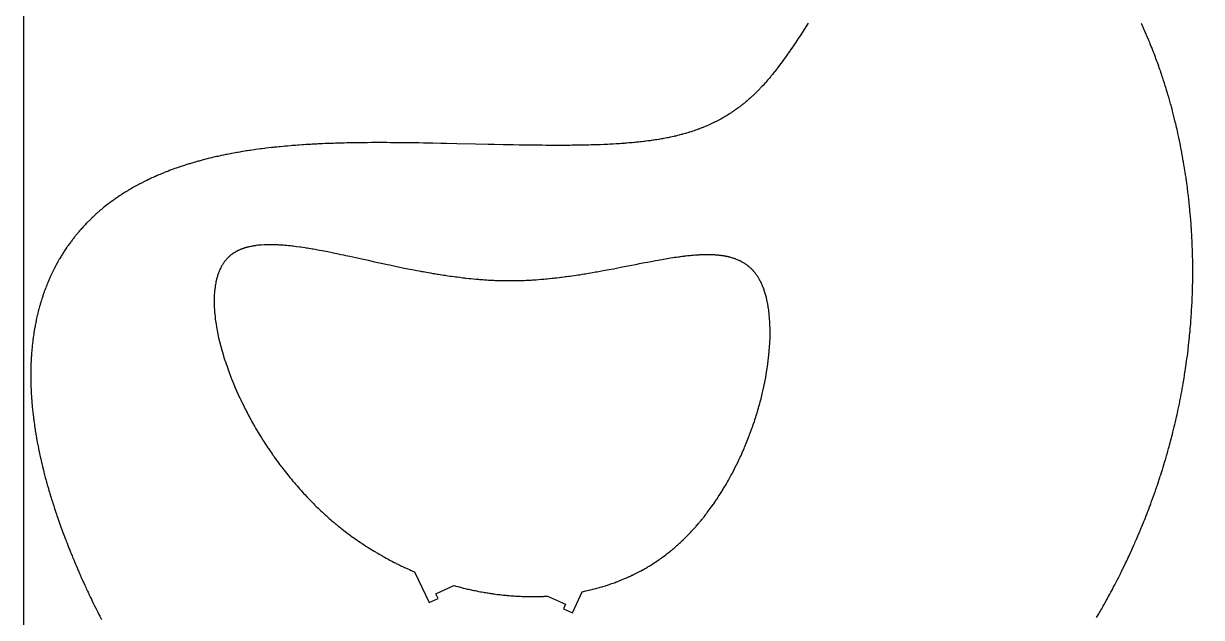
# Model space of a CAD drawing. Header units: metres. Extents: x 656 to 781, y 0 to 250.
# Drawn here: x 655.9 to 727.9, y 104.4 to 140.7 of the extents above; entities that cross this region are included whole.
import ezdxf

# ---------------------------------------------------------------- set-up
doc = ezdxf.new("R2010")
doc.units = ezdxf.units.M
doc.header["$MEASUREMENT"] = 0

msp = doc.modelspace()

# ---------------------------------------------------------------- linework, layer by layer
at = {"flags": 128}
for points in [[(780.949913, -0.455962), (780.949913, 249.544038), (655.949913, 249.544038), (655.949913, -0.455962), (780.949913, -0.455962)], [(703.87693, 140.736614), (703.733829, 140.520867), (703.412502, 140.034966), (703.269442, 139.81919), (703.197742, 139.711426), (703.08989, 139.549997), (702.993642, 139.406779), (702.94536, 139.335284), (702.872711, 139.228207), (702.799762, 139.121346), (702.763165, 139.068005), (702.665134, 138.926078), (702.615861, 138.855301), (702.541601, 138.74939), (702.466891, 138.643805), (702.429355, 138.591142), (702.362314, 138.497747), (702.328637, 138.451162), (702.277917, 138.381433), (702.201357, 138.277187), (702.124188, 138.173382), (702.085365, 138.121652), (702.007219, 138.018555), (701.967887, 137.967194), (701.908553, 137.890395), (701.833736, 137.794745), (701.796074, 137.747103), (701.739252, 137.675879), (701.682024, 137.604948), (701.653255, 137.569595), (701.595395, 137.499122), (701.566303, 137.464003), (701.522455, 137.411476), (701.463594, 137.341729), (701.433989, 137.306981), (701.38936, 137.25502), (701.321906, 137.177448), (701.261419, 137.108877), (701.230985, 137.07473), (701.185093, 137.023684), (701.115697, 136.947518), (701.045619, 136.871847), (701.010317, 136.834201), (701.004028, 136.827528), (700.945021, 136.765402), (700.915379, 136.734525), (700.87074, 136.688444), (700.803382, 136.619853), (700.803382, 136.619853), (700.735539, 136.55191), (700.701433, 136.518183), (700.63285, 136.451225), (700.59837, 136.417996), (700.546413, 136.368468), (700.483587, 136.309448), (700.452017, 136.280147), (700.404465, 136.236457), (700.332688, 136.17152), (700.275592, 136.120721), (700.246917, 136.095491), (700.203743, 136.057861), (700.138619, 136.001898), (700.073057, 135.946518), (700.040111, 135.919048), (699.973885, 135.864551), (699.940605, 135.837525), (699.890475, 135.797266), (699.830734, 135.749988), (699.800729, 135.726527), (699.755554, 135.691559), (699.687413, 135.639611), (699.618816, 135.588271), (699.584345, 135.562829), (699.515058, 135.512406), (699.480242, 135.487424), (699.427801, 135.45024), (699.36531, 135.40662), (699.333927, 135.384994), (699.28668, 135.352784), (699.21542, 135.304985), (699.143694, 135.257809), (699.107655, 135.234454), (699.035225, 135.188213), (698.998834, 135.165327), (698.944027, 135.131291), (698.870539, 135.086458), (698.833618, 135.064277), (698.778016, 135.031299), (698.722149, 134.998675), (698.694116, 134.982495), (698.638732, 134.950899), (698.601666, 134.930025), (698.527192, 134.888734), (698.489783, 134.868316), (698.414624, 134.827937), (698.339007, 134.788165), (698.288343, 134.761988), (698.254454, 134.744687), (698.186406, 134.710443), (698.17818, 134.706348), (698.148909, 134.691854), (698.09027, 134.663178), (698.031502, 134.634915), (697.992253, 134.616301), (697.913585, 134.579615), (697.854438, 134.552572), (697.814937, 134.534766), (697.735769, 134.499684), (697.696104, 134.482406), (697.61661, 134.448372), (697.5369, 134.415027), (697.483643, 134.393176), (697.448086, 134.378775), (697.376847, 134.350373), (697.316611, 134.326819), (697.276389, 134.311323), (697.195792, 134.280824), (697.155417, 134.265818), (697.074515, 134.236292), (696.993414, 134.207406), (696.939237, 134.188501), (696.90307, 134.176053), (696.830621, 134.151527), (696.769374, 134.131214), (696.728482, 134.117864), (696.646556, 134.091621), (696.605522, 134.078727), (696.523314, 134.053388), (696.44092, 134.028643), (696.385889, 134.012474), (696.349157, 134.001838), (696.275585, 133.980911), (696.197836, 133.959331), (696.145916, 133.945222), (696.111265, 133.935939), (696.041871, 133.917665), (695.989746, 133.904214), (695.885295, 133.877959), (695.780577, 133.852558), (695.71062, 133.836091), (695.663917, 133.82532), (695.570358, 133.804267), (695.487303, 133.786154), (695.431846, 133.774354), (695.320732, 133.751403), (695.265076, 133.740244), (695.153571, 133.718542), (695.041817, 133.697639), (694.96718, 133.684134), (694.917364, 133.675318), (694.817595, 133.658121), (694.757411, 133.648038), (694.63703, 133.628504), (694.516635, 133.609789), (694.436364, 133.597751), (694.382847, 133.589916), (694.275807, 133.574689), (694.211578, 133.56583), (694.083112, 133.548715), (693.954634, 133.532379), (693.868976, 133.521907), (693.811867, 133.515106), (693.697644, 133.501927), (693.63339, 133.494754), (693.504873, 133.480913), (693.376346, 133.467725), (693.290656, 133.459284), (693.233527, 133.453809), (693.119263, 133.443214), (693.054986, 133.437457), (692.926427, 133.426369), (692.797858, 133.415833), (692.712141, 133.409107), (692.654995, 133.404751), (692.540697, 133.39634), (692.476401, 133.391781), (692.347805, 133.383026), (692.219201, 133.374739), (692.133462, 133.369468), (691.961973, 133.359509), (691.897662, 133.35597), (691.769035, 133.3492), (691.640401, 133.34283), (691.554642, 133.338799), (691.383116, 133.331236), (691.190138, 133.323491), (691.061478, 133.318758), (690.975703, 133.315787), (690.804145, 133.310272), (690.611132, 133.30472), (690.482451, 133.301386), (690.396661, 133.299321), (690.225076, 133.295556), (690.032034, 133.291878), (689.903334, 133.28974), (689.817532, 133.288448), (689.645924, 133.286177), (689.452857, 133.284096), (689.324141, 133.282976), (689.0667, 133.281341), (688.873612, 133.280616), (688.744883, 133.280358), (688.487417, 133.280353), (688.197756, 133.281107), (688.004642, 133.282024), (687.875896, 133.282808), (687.6184, 133.284764), (687.425272, 133.286549), (687.296518, 133.28788), (687.039005, 133.290861), (686.652725, 133.296056), (686.395198, 133.299952), (686.223511, 133.302722), (685.88013, 133.308631), (685.493819, 133.315787), (685.236274, 133.320812), (684.721177, 133.331343), (684.33485, 133.339559), (683.562187, 133.356457), (682.403192, 133.381853), (681.759315, 133.395418), (681.43738, 133.401947), (680.954484, 133.411337), (680.568175, 133.418432), (680.375022, 133.421807), (680.085298, 133.426615), (680.012868, 133.427765), (679.640918, 133.433299), (679.454969, 133.435811), (679.176081, 133.439223), (678.897241, 133.442169), (678.75784, 133.443453), (678.479079, 133.445619), (678.33972, 133.446489), (678.13071, 133.447512), (677.852086, 133.448322), (677.712799, 133.448477), (677.503902, 133.448381), (677.295047, 133.447876), (677.190635, 133.447464), (676.962218, 133.446178), (676.848031, 133.44533), (676.676776, 133.443795), (676.419956, 133.440875), (676.163214, 133.437184), (676.034873, 133.435038), (675.806764, 133.43071), (675.806764, 133.43071), (675.692735, 133.428292), (675.521725, 133.42434), (675.350755, 133.419987), (675.265286, 133.417657), (675.094379, 133.412681), (675.008942, 133.410032), (674.880807, 133.405855), (674.653074, 133.39781), (674.539239, 133.393482), (674.368525, 133.386599), (674.19786, 133.379236), (674.112546, 133.37537), (673.941957, 133.367263), (673.856681, 133.363019), (673.728793, 133.356409), (673.57726, 133.348192), (673.501509, 133.343924), (673.387904, 133.33732), (673.217544, 133.326952), (673.04724, 133.316016), (672.962111, 133.310331), (672.791896, 133.298519), (672.706812, 133.292389), (672.579214, 133.282907), (672.428032, 133.271219), (672.35246, 133.265189), (672.239126, 133.255906), (672.069181, 133.24144), (671.899302, 133.226309), (671.814388, 133.21849), (671.644613, 133.202335), (671.559753, 133.193995), (671.432495, 133.181152), (671.281725, 133.165404), (671.206361, 133.157312), (671.093345, 133.144899), (670.923883, 133.125646), (670.754501, 133.105618), (670.669839, 133.095309), (670.500577, 133.074088), (670.415977, 133.063171), (670.289116, 133.046408), (670.120043, 133.023321), (670.035539, 133.011456), (669.908825, 132.99325), (669.782161, 132.974546), (669.718848, 132.965005), (669.606323, 132.947727), (669.550077, 132.938935), (669.465726, 132.925553), (669.339245, 132.905039), (669.212819, 132.883988), (669.149626, 132.873259), (669.037318, 132.853843), (668.981181, 132.84397), (668.896996, 132.828951), (668.770767, 132.805946), (668.644597, 132.782361), (668.581535, 132.770348), (668.457011, 132.746181), (668.394771, 132.733876), (668.30144, 132.71514), (668.161508, 132.686398), (668.021654, 132.65688), (667.951758, 132.641825), (667.812025, 132.611115), (667.742189, 132.595456), (667.637474, 132.571583), (667.497929, 132.539025), (667.428188, 132.522431), (667.323617, 132.49714), (667.219095, 132.471364), (667.166852, 132.458293), (667.055444, 132.429993), (666.999761, 132.41563), (666.916265, 132.393816), (666.791082, 132.360481), (666.665974, 132.3264), (666.603449, 132.309075), (666.492342, 132.277802), (666.436811, 132.261936), (666.353545, 132.237846), (666.228713, 132.20105), (666.103963, 132.163447), (666.041619, 132.144339), (665.923916, 132.107682), (665.865093, 132.089072), (665.776894, 132.060802), (665.688738, 132.0321), (665.644676, 132.017585), (665.556585, 131.988225), (665.512556, 131.973378), (665.446533, 131.950897), (665.429062, 131.944904), (665.325686, 131.909064), (665.274105, 131.890935), (665.196868, 131.863478), (665.081316, 131.821695), (664.966133, 131.779189), (664.908681, 131.757663), (664.794059, 131.714057), (664.73689, 131.691976), (664.651314, 131.658505), (664.54344, 131.615583), (664.489633, 131.593866), (664.409087, 131.560969), (664.32874, 131.527681), (664.288642, 131.51089), (664.208596, 131.477011), (664.168649, 131.459923), (664.108825, 131.434103), (664.002754, 131.387643), (663.949857, 131.364142), (663.870685, 131.328551), (663.791723, 131.292548), (663.752321, 131.274391), (663.673677, 131.237764), (663.634435, 131.219293), (663.575673, 131.191389), (663.471509, 131.141191), (663.419573, 131.115806), (663.341852, 131.077369), (663.264353, 131.038497), (663.225687, 131.018897), (663.148524, 130.979364), (663.110028, 130.959432), (663.05239, 130.929323), (662.984246, 130.893312), (662.950242, 130.875173), (662.899322, 130.847795), (662.823136, 130.806347), (662.747186, 130.764438), (662.709299, 130.743309), (662.633705, 130.700701), (662.595998, 130.679221), (662.539551, 130.646779), (662.472827, 130.607981), (662.439538, 130.588441), (662.389694, 130.558951), (662.315136, 130.514313), (662.240827, 130.469185), (662.203766, 130.446437), (662.129835, 130.400568), (662.092965, 130.377446), (662.03778, 130.342528), (661.972563, 130.300776), (661.940032, 130.279749), (661.891331, 130.248019), (661.818499, 130.199994), (661.745932, 130.151451), (661.709749, 130.126982), (661.637584, 130.07765), (661.601603, 130.052786), (661.54776, 130.015238), (661.476209, 129.964703), (661.440537, 129.939233), (661.387159, 129.900773), (661.307389, 129.842503), (661.299929, 129.837005), (661.238229, 129.791201), (661.207507, 129.768175), (661.161586, 129.733479), (661.093068, 129.681084), (661.024986, 129.628266), (660.991108, 129.601698), (660.923682, 129.548244), (660.890134, 129.521357), (660.840016, 129.480828), (660.780004, 129.431713), (660.750132, 129.407024), (660.705493, 129.369828), (660.638913, 129.313666), (660.572789, 129.257062), (660.539898, 129.228594), (660.474459, 129.171326), (660.441911, 129.142525), (660.393304, 129.099116), (660.328896, 129.040847), (660.296863, 129.011546), (660.249031, 128.967385), (660.177766, 128.900674), (660.121871, 128.847563), (660.09406, 128.820875), (660.052515, 128.780678), (659.990583, 128.720007), (659.929114, 128.658887), (659.898554, 128.628158), (659.837781, 128.566361), (659.80757, 128.535294), (659.762471, 128.488481), (659.70936, 128.432669), (659.682943, 128.404628), (659.643492, 128.3624), (659.584705, 128.298677), (659.526388, 128.234499), (659.497406, 128.202238), (659.439796, 128.137374), (659.411168, 128.104771), (659.411168, 128.104771), (659.368447, 128.05565), (659.318161, 127.997097), (659.293159, 127.967685), (659.255831, 127.923395), (659.200237, 127.856575), (659.145121, 127.789292), (659.117742, 127.755476), (659.063344, 127.687495), (659.036325, 127.65333), (658.996022, 127.601864), (658.93976, 127.528984), (658.911831, 127.492347), (658.87019, 127.437148), (658.828854, 127.381653), (658.8083, 127.353795), (658.767422, 127.297856), (658.747097, 127.269775), (658.716755, 127.227514), (658.676566, 127.170906), (658.656587, 127.14249), (658.626764, 127.099727), (658.582354, 127.035265), (658.577121, 127.027607), (658.529187, 126.956825), (658.497558, 126.909487), (658.476616, 126.877861), (658.43508, 126.81445), (658.40423, 126.766752), (658.383807, 126.734887), (658.343304, 126.670999), (658.323224, 126.638976), (658.283406, 126.574772), (658.244041, 126.510358), (658.21805, 126.4673), (658.166667, 126.380905), (658.133666, 126.324499), (658.111853, 126.286808), (658.068673, 126.21122), (658.047306, 126.173323), (658.005018, 126.097323), (657.963321, 126.02105), (657.93585, 125.97005), (657.917682, 125.935983), (657.881691, 125.867689), (657.851684, 125.8099), (657.831861, 125.77129), (657.79265, 125.693868), (657.773262, 125.655057), (657.73492, 125.577234), (657.697154, 125.499146), (657.672295, 125.446939), (657.655864, 125.41207), (657.62334, 125.342174), (657.605243, 125.302767), (657.569476, 125.223755), (657.534276, 125.144481), (657.511123, 125.091486), (657.495826, 125.056093), (657.465568, 124.985151), (657.432057, 124.905097), (657.410027, 124.851583), (657.395478, 124.815844), (657.366711, 124.744213), (657.345425, 124.690357), (657.33137, 124.65439), (657.30359, 124.582303), (657.289864, 124.546184), (657.262737, 124.473796), (657.236046, 124.401206), (657.218492, 124.352702), (657.183961, 124.255428), (657.154538, 124.170499), (657.135244, 124.113732), (657.122523, 124.075822), (657.097424, 123.999843), (657.078898, 123.942721), (657.066689, 123.904575), (657.04261, 123.828125), (657.03074, 123.789821), (657.007338, 123.713059), (656.984386, 123.636088), (656.969334, 123.584659), (656.939826, 123.481526), (656.928726, 123.441895), (656.906907, 123.362591), (656.885595, 123.283235), (656.871666, 123.230301), (656.844472, 123.124365), (656.828578, 123.06076), (656.818157, 123.018339), (656.79773, 122.933455), (656.787724, 122.890992), (656.768123, 122.806023), (656.749066, 122.720999), (656.736661, 122.664285), (656.728524, 122.626463), (656.712566, 122.550786), (656.699427, 122.486899), (656.690833, 122.444292), (656.674038, 122.359036), (656.665835, 122.316388), (656.64982, 122.231053), (656.634318, 122.145665), (656.624268, 122.088711), (656.617693, 122.050728), (656.604842, 121.974733), (656.594309, 121.91058), (656.587442, 121.867795), (656.574082, 121.782188), (656.567587, 121.739365), (656.554966, 121.653682), (656.542833, 121.567949), (656.535013, 121.510766), (656.520015, 121.396335), (656.511952, 121.331929), (656.506725, 121.288977), (656.496625, 121.203036), (656.491752, 121.160047), (656.482354, 121.074034), (656.473421, 120.987973), (656.467722, 120.930574), (656.456935, 120.815711), (656.451222, 120.751065), (656.447555, 120.707952), (656.440559, 120.621694), (656.437228, 120.578547), (656.430901, 120.492219), (656.425017, 120.405847), (656.421339, 120.34824), (656.414566, 120.232966), (656.411095, 120.16809), (656.408916, 120.124826), (656.404881, 120.038264), (656.403024, 119.994966), (656.399628, 119.908339), (656.396656, 119.821668), (656.394909, 119.763863), (656.391972, 119.648197), (656.390644, 119.583101), (656.389889, 119.539691), (656.388686, 119.452839), (656.388238, 119.409397), (656.387648, 119.322483), (656.387464, 119.235526), (656.387565, 119.177533), (656.388302, 119.061491), (656.389245, 118.979855), (656.390066, 118.925412), (656.392171, 118.816478), (656.393454, 118.761987), (656.396475, 118.652959), (656.400101, 118.543868), (656.402853, 118.471107), (656.404835, 118.422584), (656.409152, 118.325501), (656.410024, 118.307066), (656.413996, 118.227211), (656.416816, 118.174012), (656.422863, 118.067703), (656.426089, 118.014593), (656.432943, 117.90846), (656.440326, 117.802443), (656.44554, 117.731828), (656.449145, 117.684779), (656.456659, 117.590749), (656.462098, 117.525703), (656.473553, 117.395737), (656.485768, 117.265937), (656.494328, 117.179494), (656.500219, 117.121906), (656.512436, 117.006825), (656.519562, 116.942147), (656.534357, 116.812909), (656.549867, 116.683828), (656.560601, 116.59786), (656.56793, 116.540585), (656.583, 116.426126), (656.591716, 116.361796), (656.609661, 116.233246), (656.628282, 116.104843), (656.641067, 116.019323), (656.649755, 115.962345), (656.66752, 115.848474), (656.677739, 115.784471), (656.698663, 115.656571), (656.720227, 115.528811), (656.734956, 115.443715), (656.74493, 115.387018), (656.765247, 115.273704), (656.788688, 115.146353), (656.804655, 115.061527), (656.815449, 115.005009), (656.837396, 114.892051), (656.854167, 114.8074), (656.865494, 114.750998), (656.888499, 114.638271), (656.900175, 114.581945), (656.923871, 114.469369), (656.923871, 114.469369), (656.948023, 114.356892), (656.964376, 114.281962), (656.997677, 114.132232), (657.026387, 114.006032), (657.045835, 113.921965), (657.058936, 113.86595), (657.085463, 113.753992), (657.10564, 113.670084), (657.119225, 113.614175), (657.146712, 113.502426), (657.160614, 113.446586), (657.188731, 113.334974), (657.217263, 113.223453), (657.236513, 113.149156), (657.275557, 113.000679), (657.309059, 112.875524), (657.331675, 112.792149), (657.346876, 112.736593), (657.377576, 112.625545), (657.400858, 112.542315), (657.448081, 112.375999), (657.496169, 112.209871), (657.528705, 112.099224), (657.550605, 112.025505), (657.594904, 111.878175), (657.632794, 111.753978), (657.658313, 111.671236), (657.709966, 111.505887), (657.736098, 111.423279), (657.788967, 111.258195), (657.842635, 111.093286), (657.878852, 110.983442), (657.90319, 110.910255), (657.952327, 110.763982), (657.981767, 110.677267), (658.041283, 110.503975), (658.101642, 110.330866), (658.142344, 110.215562), (658.169683, 110.138736), (658.224847, 109.98519), (658.231093, 109.967925), (658.288345, 109.810787), (658.326851, 109.706195), (658.352671, 109.63654), (658.404665, 109.497405), (658.44397, 109.393205), (658.470318, 109.32381), (658.52336, 109.18519), (658.550053, 109.115965), (658.60378, 108.977681), (658.657955, 108.839619), (658.694319, 108.747698), (658.767633, 108.564146), (658.816334, 108.443477), (658.848986, 108.363122), (658.914728, 108.202627), (658.947816, 108.122486), (659.014422, 107.962416), (659.081596, 107.802625), (659.12669, 107.696251), (659.15689, 107.625403), (659.217616, 107.483867), (659.26919, 107.36461), (659.303742, 107.28519), (659.373248, 107.126546), (659.408202, 107.047323), (659.478504, 106.889071), (659.549329, 106.731076), (659.596832, 106.625887), (659.628628, 106.555823), (659.692521, 106.415844), (659.746741, 106.297889), (659.783043, 106.219329), (659.856021, 106.062393), (659.892695, 105.984016), (659.966408, 105.827441), (660.040604, 105.671104), (660.090334, 105.56701), (660.123605, 105.497672), (660.190425, 105.359132), (660.247092, 105.242381), (660.285015, 105.164618), (660.361206, 105.009262), (660.399473, 104.931669), (660.476347, 104.776648), (660.553669, 104.621848), (660.605464, 104.51877), (660.709641, 104.312902)], [(721.489234, 104.443224), (721.527415, 104.508308), (721.584475, 104.606039), (721.669586, 104.752872), (721.754123, 104.89999), (721.796176, 104.973655), (721.862336, 105.090209), (721.895282, 105.148553), (721.944532, 105.236152), (722.018028, 105.367739), (722.091067, 105.499551), (722.127416, 105.565541), (722.199771, 105.697692), (722.235777, 105.763852), (722.289571, 105.863198), (722.360896, 105.995858), (722.396387, 106.062273), (722.449409, 106.162002), (722.528456, 106.311834), (722.598233, 106.445261), (722.632948, 106.512059), (722.684806, 106.612363), (722.762106, 106.76306), (722.838823, 106.914046), (722.876962, 106.989647), (722.936933, 107.109264), (722.966782, 107.169139), (723.011383, 107.259038), (723.077898, 107.394078), (723.143949, 107.529347), (723.1768, 107.597067), (723.242153, 107.732682), (723.274654, 107.800575), (723.323188, 107.902524), (723.387491, 108.038657), (723.419467, 108.106811), (723.467212, 108.20915), (723.538335, 108.362903), (723.601057, 108.499819), (723.632241, 108.568364), (723.678797, 108.671291), (723.748135, 108.825927), (723.816875, 108.980858), (723.851021, 109.058435), (723.911355, 109.196532), (723.941344, 109.265668), (723.986106, 109.369483), (724.052747, 109.525452), (724.118786, 109.68172), (724.151579, 109.759966), (724.216713, 109.916682), (724.249052, 109.995152), (724.297277, 110.112998), (724.347713, 110.237331), (724.372789, 110.299568), (724.410224, 110.393011), (724.465976, 110.533375), (724.521244, 110.673978), (724.548697, 110.744369), (724.60324, 110.885331), (724.630329, 110.955901), (724.670736, 111.06187), (724.724185, 111.203373), (724.750727, 111.274215), (724.790311, 111.380591), (724.849171, 111.540409), (724.900971, 111.682728), (724.926687, 111.753978), (724.96503, 111.860968), (725.022025, 112.02171), (725.078395, 112.18276), (725.106346, 112.263401), (725.167387, 112.441385), (725.197622, 112.530518), (725.242615, 112.664395), (725.287177, 112.798486), (725.309296, 112.865611), (725.353209, 113.000022), (725.375003, 113.067309), (725.407491, 113.168338), (725.450427, 113.303233), (725.471731, 113.370761), (725.503483, 113.472155), (725.55065, 113.624474), (725.592111, 113.760099), (725.612676, 113.827993), (725.643318, 113.929935), (725.688815, 114.08308), (725.733754, 114.236501), (725.756013, 114.313315), (725.761044, 114.330754), (725.786263, 114.418607), (725.836092, 114.594374), (725.885107, 114.77022), (725.917332, 114.887496), (725.938615, 114.965699), (725.9807, 115.122153), (726.02728, 115.298239), (726.057883, 115.415674), (726.078085, 115.493983), (726.118011, 115.650649), (726.147537, 115.76819), (726.167021, 115.84657), (726.205512, 116.003377), (726.224519, 116.081804), (726.262055, 116.238705), (726.298955, 116.395669), (726.323203, 116.500346), (726.339211, 116.570146), (726.370852, 116.709783), (726.398696, 116.834574), (726.417037, 116.917789), (726.453187, 117.084273), (726.470996, 117.167541), (726.506082, 117.334129), (726.54046, 117.500787), (726.562985, 117.611931), (726.577828, 117.686044), (726.607093, 117.834312), (726.62331, 117.917736), (726.655213, 118.084637), (726.686411, 118.251608), (726.706817, 118.36296), (726.720247, 118.437212), (726.746688, 118.585757), (726.775768, 118.752935), (726.794764, 118.864426), (726.807253, 118.93877), (726.831814, 119.0875), (726.84987, 119.199083), (726.861733, 119.273489), (726.885042, 119.422342), (726.896487, 119.496789), (726.918962, 119.645723), (726.94088, 119.794713), (726.955184, 119.89407), (726.964582, 119.960321), (726.98305, 120.092856), (727.003301, 120.242009), (727.013219, 120.316606), (727.027834, 120.428527), (727.049172, 120.596467), (727.069806, 120.764475), (727.079859, 120.848506), (727.099439, 121.016618), (727.108965, 121.1007), (727.122924, 121.226855), (727.137203, 121.359802), (727.144177, 121.426292), (727.154432, 121.526046), (727.169352, 121.675723), (727.183715, 121.825455), (727.190688, 121.900342), (727.204216, 122.050156), (727.210771, 122.125083), (727.220342, 122.237501), (727.232615, 122.387438), (727.238542, 122.462427), (727.247172, 122.574937), (727.259527, 122.743759), (727.269916, 122.893882), (727.274901, 122.968963), (727.282117, 123.081612), (727.29235, 123.250643), (727.29235, 123.250643), (727.301874, 123.419743), (727.306371, 123.50432), (727.313927, 123.654721), (727.317495, 123.729942), (727.322584, 123.842799), (727.329625, 124.012144), (727.335954, 124.181559), (727.338852, 124.266292), (727.344112, 124.435812), (727.346475, 124.520598), (727.349684, 124.64781), (727.352967, 124.798631), (727.354396, 124.874062), (727.356275, 124.987235), (727.358495, 125.157053), (727.359997, 125.326942), (727.360479, 125.411913), (727.360901, 125.581908), (727.360842, 125.666932), (727.360415, 125.794502), (727.359382, 125.945747), (727.358652, 126.021391), (727.357287, 126.134882), (727.354635, 126.30518), (727.351256, 126.475548), (727.349294, 126.560759), (727.344821, 126.731236), (727.342311, 126.816501), (727.338202, 126.944432), (727.332798, 127.096106), (727.329879, 127.171965), (727.325227, 127.28578), (727.317635, 127.456563), (727.309304, 127.627418), (727.304861, 127.712873), (727.295418, 127.883838), (727.290417, 127.969348), (727.282567, 128.097647), (727.274297, 128.225988), (727.270004, 128.290174), (727.263367, 128.386472), (727.252966, 128.530963), (727.242029, 128.675506), (727.236359, 128.747797), (727.224615, 128.892419), (727.218541, 128.96475), (727.209176, 129.073271), (727.202886, 129.144273), (727.189926, 129.286184), (727.17646, 129.427974), (727.167201, 129.522433), (727.160904, 129.585375), (727.14801, 129.711186), (727.133026, 129.852609), (727.122756, 129.946823), (727.115785, 130.009602), (727.101542, 130.135088), (727.090598, 130.229139), (727.083177, 130.291809), (727.068035, 130.417078), (727.060314, 130.479676), (727.044573, 130.604799), (727.028433, 130.729826), (727.01745, 130.813124), (726.994953, 130.97959), (726.973966, 131.130204), (726.963254, 131.205459), (726.946912, 131.318274), (726.921783, 131.487348), (726.895916, 131.656243), (726.882705, 131.740624), (726.855726, 131.909251), (726.84196, 131.993497), (726.820961, 132.119782), (726.795534, 132.269323), (726.7826, 132.34404), (726.762924, 132.456049), (726.732788, 132.623913), (726.701905, 132.791596), (726.686183, 132.87537), (726.654178, 133.042781), (726.637894, 133.126419), (726.613115, 133.251791), (726.5832, 133.400246), (726.568019, 133.47442), (726.544968, 133.585614), (726.50976, 133.752251), (726.473792, 133.918705), (726.455522, 134.001863), (726.41841, 134.16804), (726.399567, 134.251059), (726.370943, 134.375501), (726.336458, 134.522852), (726.318987, 134.596472), (726.292494, 134.706834), (726.252106, 134.872219), (726.210939, 135.037416), (726.190062, 135.119944), (726.147719, 135.284856), (726.126251, 135.367241), (726.093679, 135.490728), (726.054497, 135.636944), (726.034669, 135.709995), (726.004631, 135.819499), (725.958904, 135.983594), (725.912368, 136.147493), (725.888795, 136.229368), (725.841035, 136.392972), (725.816847, 136.474699), (725.780178, 136.597196), (725.736116, 136.742232), (725.713837, 136.81469), (725.680109, 136.923303), (725.628815, 137.086051), (725.576671, 137.248595), (725.550279, 137.329789), (725.496849, 137.492022), (725.469809, 137.573059), (725.428842, 137.694518), (725.379651, 137.838314), (725.354794, 137.910149), (725.31718, 138.017822), (725.279169, 138.125399), (725.260014, 138.179151), (725.221402, 138.286583), (725.201945, 138.340262), (725.172569, 138.420735), (725.133044, 138.527946), (725.113129, 138.581515), (725.083062, 138.661821), (725.037526, 138.782174), (724.996606, 138.889048), (724.975989, 138.942447), (724.944866, 139.022498), (724.897733, 139.142465), (724.850058, 139.262302), (724.826015, 139.32217), (724.782933, 139.428521), (724.761228, 139.481657), (724.728464, 139.561311), (724.678849, 139.680678), (724.628667, 139.79991), (724.603362, 139.859474), (724.596219, 139.87622), (724.536564, 140.014939), (724.506471, 140.084156), (724.460996, 140.187802), (724.415117, 140.29123), (724.392025, 140.342862), (724.345534, 140.445962), (724.322134, 140.497429), (724.28684, 140.574524), (724.239417, 140.677123), (724.215549, 140.728338)], [(679.826702, 107.235547), (680.724767, 105.35203), (681.266355, 105.61026), (681.13724, 105.881054), (682.220415, 106.397514), (682.304083, 106.374432), (682.359893, 106.359262), (682.471588, 106.329444), (682.695254, 106.271903), (682.807215, 106.244182), (682.919255, 106.217164), (682.975303, 106.203918), (683.087451, 106.177955), (683.14355, 106.165238), (683.227727, 106.146494), (683.354056, 106.119122), (683.466405, 106.095545), (683.522597, 106.084022), (683.606908, 106.067072), (683.733417, 106.042396), (683.859972, 106.018622), (683.923264, 106.007074), (684.035804, 105.987103), (684.092082, 105.977387), (684.176509, 105.963147), (684.260945, 105.949312), (684.303165, 105.942546), (684.38761, 105.929318), (684.429834, 105.922856), (684.493171, 105.913353), (684.57762, 105.901038), (684.619844, 105.895032), (684.683179, 105.886215), (684.778177, 105.873419), (684.890755, 105.858922), (684.947039, 105.851945), (685.031454, 105.841822), (685.115856, 105.832108), (685.158052, 105.827404), (685.24243, 105.818306), (685.284612, 105.813911), (685.347876, 105.807511), (685.43221, 105.799338), (685.474368, 105.795406), (685.537593, 105.789701), (685.632403, 105.781579), (685.716647, 105.7748), (685.758758, 105.771565), (685.82191, 105.766908), (685.916601, 105.760359), (686.011247, 105.754336), (686.058551, 105.751522), (686.17063, 105.745378), (686.226641, 105.742584), (686.310621, 105.738741), (686.394555, 105.735316), (686.436503, 105.73376), (686.520363, 105.730963), (686.562274, 105.729722), (686.625115, 105.728057), (686.708856, 105.726205), (686.750705, 105.725436), (686.813451, 105.724481), (686.907508, 105.723493), (686.991049, 105.723062), (687.032795, 105.723006), (687.095384, 105.723119), (687.189197, 105.723735), (687.282923, 105.724888), (687.329752, 105.725666), (687.412946, 105.727381), (687.454515, 105.728398), (687.516833, 105.730123), (687.610227, 105.73316), (687.70352, 105.736737), (687.750128, 105.738728), (687.843263, 105.743117), (687.88979, 105.745514), (687.959528, 105.749365), (689.051411, 105.251579), (688.926965, 104.978608), (689.472906, 104.729715), (690.059847, 106.017158), (690.2821, 106.063782), (690.392783, 106.088402), (690.503162, 106.113896), (690.558236, 106.126971), (690.668149, 106.153779), (690.722986, 106.167512), (690.805092, 106.188523), (690.914279, 106.217308), (690.968749, 106.232031), (691.050297, 106.254529), (691.131654, 106.277524), (691.17226, 106.289208), (691.280303, 106.320974), (691.334194, 106.33719), (691.414862, 106.361929), (691.495329, 106.387167), (691.535485, 106.399974), (691.615644, 106.425964), (691.655645, 106.439147), (691.715548, 106.459156), (691.821748, 106.495426), (691.874705, 106.513896), (691.95396, 106.542021), (692.032995, 106.57065), (692.07243, 106.585153), (692.151131, 106.61454), (692.190398, 106.629422), (692.249191, 106.651984), (692.327382, 106.682509), (692.366391, 106.697962), (692.424795, 106.721379), (692.512153, 106.75704), (692.6153, 106.800139), (692.666714, 106.822028), (692.743632, 106.855287), (692.820305, 106.889056), (692.858549, 106.906133), (692.934851, 106.940669), (692.972907, 106.95813), (693.029874, 106.984561), (693.105607, 107.020251), (693.143377, 107.038288), (693.199912, 107.065586), (693.284439, 107.107075), (693.359295, 107.144502), (693.396624, 107.163408), (693.452492, 107.19201), (693.536011, 107.235459), (693.619186, 107.279562), (693.660644, 107.301859), (693.758565, 107.355368), (693.807341, 107.382468), (693.880269, 107.423552), (693.952915, 107.465157), (693.989131, 107.486154), (694.061347, 107.528541), (694.097347, 107.54993), (694.15121, 107.582258), (694.222772, 107.62582), (694.258442, 107.647797), (694.311809, 107.681009), (694.391544, 107.731379), (694.462099, 107.776711), (694.497264, 107.799574), (694.549867, 107.834115), (694.628448, 107.886482), (694.706637, 107.939516), (694.745584, 107.966283), (694.814577, 108.014283), (694.848955, 108.038481), (694.900373, 108.075027), (694.977163, 108.130404), (695.053545, 108.186452), (695.091582, 108.214728), (695.167345, 108.271786), (695.20507, 108.300567), (695.261462, 108.344055), (695.328999, 108.396882), (695.373833, 108.432403), (695.403637, 108.456218), (695.463042, 108.504165), (695.507417, 108.540403), (695.536916, 108.564693), (695.595708, 108.613587), (695.625002, 108.638189), (695.683386, 108.687702), (695.741497, 108.737625), (695.780085, 108.771132), (695.856898, 108.838683), (695.899892, 108.876992), (695.928469, 108.902656), (695.985417, 108.954278), (696.013788, 108.980235), (696.070325, 109.032442), (696.126587, 109.085034), (696.163943, 109.120308), (696.238287, 109.19136), (696.26604, 109.218177), (696.321339, 109.272089), (696.376362, 109.326372), (696.412891, 109.362764), (696.485581, 109.436031), (696.539776, 109.491401), (696.575753, 109.528511), (696.647336, 109.603203), (696.682943, 109.640781), (696.753787, 109.716398), (696.824137, 109.792622), (696.963354, 109.946856), (697.002152, 109.990656), (697.027931, 110.019958), (697.079278, 110.078803), (697.104847, 110.108346), (697.155775, 110.167669), (697.206424, 110.227305), (697.240034, 110.267236), (697.240034, 110.267236), (697.306881, 110.347507), (697.33182, 110.377748), (697.381488, 110.438456), (697.430876, 110.499462), (697.463645, 110.540296), (697.528807, 110.622354), (697.577351, 110.684233), (697.609557, 110.725644), (697.673593, 110.80884), (697.705423, 110.850623), (697.768707, 110.934554), (697.831487, 111.018966), (697.955539, 111.189194), (698.024432, 111.285752), (698.070005, 111.350437), (698.100229, 111.393698), (698.160299, 111.480545), (698.205019, 111.545961), (698.234673, 111.589703), (698.293603, 111.677498), (698.322877, 111.721549), (698.381045, 111.809953), (698.438704, 111.898752), (698.552494, 112.077502), (698.594639, 112.144919), (698.622577, 112.189977), (698.678068, 112.280363), (698.705622, 112.325688), (698.760345, 112.416597), (698.814556, 112.507846), (698.921439, 112.691325), (698.947838, 112.737394), (699.000251, 112.829762), (699.052148, 112.922432), (699.154396, 113.108642), (699.204744, 113.202165), (699.303889, 113.390007), (699.400958, 113.578853), (699.588854, 113.959291), (699.614608, 114.01306), (699.665619, 114.120783), (699.715968, 114.228743), (699.749166, 114.300842), (699.771134, 114.348961), (699.814677, 114.445325), (699.863034, 114.553923), (699.894903, 114.626427), (699.915984, 114.674808), (699.957752, 114.771674), (699.988732, 114.844409), (700.00922, 114.892938), (700.049801, 114.990085), (700.069893, 115.038701), (700.109681, 115.136013), (700.148939, 115.233424), (700.225866, 115.428509), (700.268203, 115.53838), (700.296055, 115.611673), (700.314456, 115.660553), (700.350859, 115.758354), (700.377812, 115.831735), (700.395613, 115.880668), (700.430816, 115.97856), (700.448217, 116.027517), (700.482618, 116.125446), (700.516483, 116.22339), (700.582606, 116.419289), (700.606848, 116.492743), (700.622842, 116.541708), (700.654426, 116.639621), (700.670016, 116.688567), (700.700792, 116.786432), (700.731028, 116.884256), (700.789882, 117.079745), (700.804257, 117.128578), (700.832601, 117.226189), (700.860404, 117.323722), (700.914381, 117.518514), (700.940555, 117.615758), (700.991268, 117.809898), (701.039799, 118.00352), (701.130297, 118.388942), (701.140993, 118.436928), (701.161972, 118.532762), (701.182401, 118.628404), (701.221607, 118.819078), (701.240383, 118.914093), (701.276277, 119.103438), (701.309958, 119.291813), (701.37066, 119.665388), (701.384445, 119.758071), (701.410341, 119.942527), (701.434002, 120.125712), (701.474602, 120.488005), (701.528778, 121.194406), (701.542278, 121.537445), (701.54667, 121.872997), (701.545439, 122.037798), (701.536098, 122.361116), (701.527979, 122.5195), (701.517554, 122.67561), (701.511476, 122.752792), (701.497585, 122.905368), (701.489771, 122.980745), (701.481377, 123.055504), (701.476962, 123.092649), (701.457851, 123.239641), (701.447422, 123.31217), (701.436412, 123.384043), (701.430688, 123.41973), (701.418802, 123.490604), (701.41264, 123.525787), (701.403124, 123.578242), (701.346808, 123.85139), (701.315131, 123.983672), (701.2811, 124.113006), (701.263201, 124.176545), (701.225632, 124.301328), (701.205961, 124.362556), (701.185698, 124.422995), (701.175345, 124.452917), (701.132449, 124.570594), (701.11011, 124.628211), (701.087177, 124.685003), (701.075488, 124.713087), (701.051662, 124.768626), (701.039526, 124.796079), (701.021042, 124.836859), (700.970111, 124.943241), (700.943749, 124.995126), (700.916788, 125.04613), (700.903083, 125.071299), (700.875224, 125.120965), (700.86107, 125.14546), (700.839556, 125.181778), (700.810347, 125.229401), (700.795516, 125.252868), (700.772989, 125.287635), (700.750123, 125.321877), (700.738563, 125.3388), (700.712244, 125.376395), (700.69446, 125.401088), (700.682498, 125.417387), (700.658324, 125.449592), (700.639972, 125.473405), (700.627634, 125.489119), (700.602706, 125.520161), (700.590117, 125.535489), (700.56469, 125.565763), (700.538931, 125.595529), (700.521575, 125.615092), (700.486424, 125.653549), (700.466394, 125.67479), (700.452939, 125.688796), (700.425783, 125.716437), (700.412083, 125.730072), (700.384439, 125.756976), (700.356471, 125.783392), (700.337645, 125.800733), (700.299565, 125.834772), (700.285137, 125.847317), (700.256041, 125.87205), (700.226626, 125.896308), (700.206839, 125.912218), (700.166841, 125.943414), (700.136473, 125.966268), (700.116052, 125.981247), (700.074792, 126.010592), (700.053952, 126.02496), (700.011857, 126.053092), (699.969209, 126.080423), (699.882261, 126.132713), (699.857413, 126.146856), (699.840752, 126.156148), (699.8072, 126.174407), (699.79031, 126.183375), (699.756302, 126.200988), (699.721991, 126.218174), (699.698948, 126.229396), (699.652463, 126.251278), (699.634893, 126.259292), (699.599529, 126.275008), (699.563867, 126.29031), (699.539926, 126.300284), (699.491651, 126.319687), (699.455099, 126.333767), (699.430568, 126.342931), (699.381115, 126.360727), (699.356194, 126.369361), (699.305963, 126.386105), (699.255216, 126.402157), (699.152186, 126.432214), (699.132641, 126.437549), (699.093337, 126.447938), (699.053749, 126.457954), (699.0272, 126.464425), (698.973724, 126.476879), (698.93329, 126.485794), (698.93329, 126.485794), (698.906178, 126.491537), (698.851582, 126.502546), (698.824099, 126.507813), (698.768762, 126.517878), (698.712936, 126.527323), (698.599822, 126.544381), (698.556905, 126.550157), (698.528143, 126.553823), (698.47026, 126.560712), (698.44114, 126.563937), (698.382542, 126.569955), (698.32347, 126.5754), (698.203917, 126.584603), (698.173736, 126.586558), (698.113027, 126.590057), (698.051855, 126.593017), (697.928135, 126.597344), (697.865591, 126.598726), (697.739148, 126.599963), (697.610916, 126.59921), (697.349162, 126.591965), (697.27429, 126.588597), (697.224072, 126.586037), (697.190461, 126.584192), (697.122917, 126.580176), (697.071981, 126.57688), (696.969398, 126.569574), (696.865873, 126.561336), (696.796337, 126.555338), (696.749751, 126.551118), (696.656031, 126.542157), (696.602996, 126.536817), (696.496241, 126.525503), (696.388582, 126.513365), (696.316312, 126.504826), (696.267912, 126.49894), (696.170587, 126.48671), (696.060267, 126.472242), (695.986237, 126.46219), (695.936669, 126.455313), (695.837025, 126.441144), (695.761849, 126.430163), (695.711522, 126.422678), (695.610369, 126.407323), (695.457402, 126.383359), (695.354607, 126.366787), (695.147084, 126.332285), (695.029234, 126.312125), (694.950226, 126.298399), (694.791159, 126.270291), (694.711105, 126.255924), (694.549971, 126.2266), (694.387484, 126.196536), (694.278418, 126.17611), (694.05853, 126.134415), (693.892104, 126.102472), (693.555449, 126.037107), (693.328262, 125.992617), (692.867497, 125.902052), (692.516516, 125.833273), (692.161079, 125.764268), (691.981739, 125.729822), (691.710758, 125.678386), (691.467949, 125.633036), (691.345876, 125.610536), (691.161947, 125.577053), (690.977054, 125.54394), (690.884251, 125.52754), (690.697948, 125.49509), (690.604452, 125.479053), (690.463784, 125.455254), (690.275449, 125.424038), (690.180954, 125.408666), (690.038809, 125.385925), (689.896189, 125.363584), (689.824703, 125.352571), (689.5696, 125.314319), (689.441515, 125.295753), (689.313082, 125.277582), (689.248736, 125.268651), (689.119792, 125.251105), (689.055194, 125.242495), (688.958143, 125.22979), (688.828457, 125.213253), (688.763493, 125.205162), (688.6659, 125.193253), (688.51918, 125.175915), (688.388437, 125.161051), (688.322952, 125.153818), (688.224587, 125.143222), (688.07673, 125.127915), (687.928511, 125.113332), (687.854268, 125.106321), (687.722066, 125.094327), (687.655863, 125.08856), (687.556434, 125.080205), (687.407013, 125.068349), (687.257268, 125.057326), (687.182277, 125.052134), (687.082167, 125.04555), (687.032061, 125.042405), (686.956839, 125.037874), (686.843865, 125.031503), (686.709758, 125.024625), (686.642619, 125.021465), (686.541807, 125.017079), (686.440873, 125.013124), (686.39036, 125.011311), (686.289246, 125.008017), (686.238645, 125.006538), (686.162689, 125.004533), (686.061317, 125.00226), (686.010588, 125.001298), (685.934445, 125.000075), (685.820116, 124.998741), (685.718379, 124.998068), (685.667472, 124.997914), (685.591063, 124.997915), (685.476347, 124.998444), (685.361508, 124.999612), (685.304043, 125.00044), (685.217792, 125.001989), (685.160257, 125.003224), (685.045103, 125.006176), (684.987487, 125.00789), (684.872181, 125.01179), (684.75678, 125.016309), (684.679796, 125.01966), (684.628452, 125.022044), (684.525716, 125.027165), (684.467901, 125.030251), (684.352214, 125.036861), (684.236459, 125.044045), (684.159255, 125.04915), (684.10777, 125.052691), (684.004769, 125.060102), (683.888845, 125.068954), (683.811538, 125.075154), (683.759989, 125.079418), (683.65687, 125.088257), (683.579513, 125.095154), (683.424764, 125.109626), (683.269977, 125.124982), (683.166772, 125.135698), (682.960347, 125.158251), (682.90229, 125.164857), (682.786182, 125.178408), (682.670085, 125.192402), (682.592697, 125.201973), (682.43795, 125.221681), (682.321923, 125.236946), (682.244591, 125.247348), (682.089981, 125.268679), (682.012707, 125.279602), (681.858228, 125.30195), (681.703853, 125.324947), (681.601002, 125.340627), (681.395474, 125.372794), (681.279977, 125.391344), (681.203028, 125.403887), (681.049255, 125.429382), (680.972434, 125.442329), (680.818933, 125.468607), (680.665632, 125.495377), (680.563548, 125.513486), (680.359682, 125.550301), (680.283341, 125.564303), (680.130847, 125.592614), (679.978615, 125.621312), (679.877279, 125.640649), (679.674993, 125.679781), (679.523632, 125.709504), (679.422901, 125.729485), (679.221879, 125.769813), (679.121596, 125.790146), (678.92151, 125.831118), (678.72209, 125.872449), (678.325377, 125.955971), (678.177385, 125.987516), (677.882747, 126.050844), (677.589998, 126.114332), (677.395938, 126.156655), (677.010618, 126.241048), (676.503059, 126.3524), (676.252114, 126.407282), (675.879461, 126.488244), (675.63365, 126.541121), (675.511561, 126.567182), (675.329477, 126.605755), (675.088708, 126.656134), (674.969206, 126.680835), (674.791086, 126.717231), (674.614353, 126.752792), (674.526517, 126.770242), (674.294057, 126.815634), (674.178809, 126.837677), (674.007195, 126.869881), (673.837117, 126.901001), (673.837117, 126.901001), (673.752665, 126.916138), (673.64068, 126.935866), (673.584955, 126.945531), (673.501705, 126.959773), (673.377599, 126.980549), (673.268067, 126.998409), (673.213581, 127.007119), (673.132206, 127.019903), (673.010946, 127.038435), (672.890662, 127.056171), (672.830891, 127.064734), (672.620404, 127.093482), (672.516367, 127.106832), (672.413149, 127.119477), (672.361849, 127.125531), (672.259875, 127.13709), (672.209204, 127.142591), (672.133594, 127.150488), (672.033529, 127.160348), (671.983821, 127.164986), (671.909666, 127.171572), (671.836004, 127.177707), (671.799359, 127.180603), (671.702252, 127.187759), (671.654034, 127.191025), (671.582131, 127.195527), (671.51074, 127.199546), (671.475238, 127.201373), (671.404622, 127.204657), (671.36951, 127.206112), (671.317088, 127.208059), (671.224626, 127.210813), (671.17875, 127.211847), (671.110383, 127.212962), (671.042556, 127.213548), (671.008846, 127.213641), (670.941836, 127.213422), (670.908538, 127.213108), (670.858849, 127.21238), (670.793083, 127.210924), (670.76041, 127.209986), (670.711663, 127.208314), (670.63914, 127.205204), (670.470122, 127.194897), (670.387157, 127.188163), (670.305233, 127.180353), (670.264665, 127.17604), (670.184323, 127.166588), (670.144551, 127.161444), (670.085396, 127.1532), (670.007467, 127.141214), (669.96891, 127.134789), (669.911588, 127.124608), (669.854885, 127.113766), (669.826767, 127.108096), (669.752552, 127.092154), (669.715864, 127.083731), (669.661361, 127.070526), (669.607497, 127.056631), (669.580805, 127.049422), (669.527905, 127.034478), (669.501697, 127.02674), (669.462692, 127.014801), (669.394257, 126.992578), (669.360478, 126.980984), (669.326994, 126.969065), (669.310362, 126.962983), (669.277321, 126.950574), (669.260912, 126.944246), (669.236438, 126.934598), (669.204068, 126.921444), (669.187995, 126.914742), (669.164027, 126.904532), (669.128392, 126.888861), (669.097039, 126.874571), (669.081477, 126.867298), (669.058276, 126.856228), (669.023797, 126.839261), (668.989706, 126.821856), (668.972808, 126.812988), (668.913516, 126.780562), (668.884338, 126.763819), (668.855472, 126.746721), (668.841156, 126.738038), (668.812762, 126.720403), (668.798683, 126.71145), (668.777713, 126.697852), (668.750031, 126.679403), (668.736309, 126.670042), (668.715877, 126.655828), (668.685566, 126.634119), (668.658964, 126.614429), (668.645784, 126.604445), (668.626166, 126.589294), (668.597081, 126.566172), (668.568409, 126.542573), (668.554228, 126.530594), (668.529273, 126.509), (668.516919, 126.498059), (668.498543, 126.481469), (668.471327, 126.456178), (668.444531, 126.430397), (668.431291, 126.417322), (668.405129, 126.3908), (668.392207, 126.377353), (668.373023, 126.356949), (668.354079, 126.336263), (668.341583, 126.322317), (668.316911, 126.294051), (668.304734, 126.279733), (668.280699, 126.250727), (668.257087, 126.221232), (668.241582, 126.201298), (668.211135, 126.160784), (668.19991, 126.14537), (668.177778, 126.114183), (668.156066, 126.08252), (668.141826, 126.061148), (668.113903, 126.017776), (668.09345, 125.984701), (668.080048, 125.962393), (668.053798, 125.91716), (668.040952, 125.894237), (668.015813, 125.847783), (667.991413, 125.800523), (667.944821, 125.703616), (667.936412, 125.685095), (667.919903, 125.647724), (667.903806, 125.609916), (667.893302, 125.584469), (667.872842, 125.533001), (667.857975, 125.4939), (667.848291, 125.467596), (667.829466, 125.414426), (667.820325, 125.387561), (667.802586, 125.333275), (667.785568, 125.278255), (667.753691, 125.166039), (667.742476, 125.12322), (667.735224, 125.094451), (667.721254, 125.036387), (667.714537, 125.007093), (667.701636, 124.947984), (667.689445, 124.888188), (667.667188, 124.766562), (667.662065, 124.735736), (667.652348, 124.673589), (667.643334, 124.610786), (667.627407, 124.483239), (667.620491, 124.418509), (667.608746, 124.287172), (667.599774, 124.153379), (667.590091, 123.878645), (667.589495, 123.8261), (667.589311, 123.790892), (667.589453, 123.720055), (667.589779, 123.684427), (667.590939, 123.612758), (667.592776, 123.540542), (667.598475, 123.394501), (667.60032, 123.35766), (667.604512, 123.283588), (667.609375, 123.209002), (667.6211, 123.058313), (667.62796, 122.982224), (667.643667, 122.828593), (667.662011, 122.673071), (667.706557, 122.356578), (667.732734, 122.195717), (667.792826, 121.86905), (667.863149, 121.536158), (668.034064, 120.853489), (668.134443, 120.504605), (668.188316, 120.328472), (668.244628, 120.151286), (668.273694, 120.062315), (668.395987, 119.704077), (668.460729, 119.523644), (668.527848, 119.342408), (668.562296, 119.251507), (668.632958, 119.069174), (668.66917, 118.977755), (668.705966, 118.886178), (668.724583, 118.840332), (668.878741, 118.472304), (668.95928, 118.287542), (669.042107, 118.102354), (669.084375, 118.009618), (669.170612, 117.823898), (669.214576, 117.730927), (669.259104, 117.637892), (669.281578, 117.591353), (669.372871, 117.405069), (669.419353, 117.311864), (669.46639, 117.218625), (669.490116, 117.171996), (669.537982, 117.078722), (669.562121, 117.032078), (669.562121, 117.032078), (669.598588, 116.962108), (669.69734, 116.775509), (669.747535, 116.682217), (669.798274, 116.588939), (669.823846, 116.542308), (669.875397, 116.449064), (669.901375, 116.402454), (669.940594, 116.332555), (669.993357, 116.239393), (670.019939, 116.192829), (670.060063, 116.123008), (670.120811, 116.018335), (670.34224, 115.646891), (670.456113, 115.461692), (670.572072, 115.276916), (670.630831, 115.184705), (670.749896, 115.000669), (670.8102, 114.908859), (670.871016, 114.817196), (670.901616, 114.771423), (671.025285, 114.588732), (671.087879, 114.497642), (671.150978, 114.406731), (671.182716, 114.361344), (671.246568, 114.270715), (671.278682, 114.225473), (671.327087, 114.157705), (671.457535, 113.977563), (671.523502, 113.887817), (671.589963, 113.798298), (671.623377, 113.753625), (671.690574, 113.664459), (671.724356, 113.619966), (671.775258, 113.553344), (671.843553, 113.464735), (671.877883, 113.420527), (671.929604, 113.35434), (672.007696, 113.255342), (672.148029, 113.080215), (672.218913, 112.993083), (672.290274, 112.906248), (672.326133, 112.862944), (672.398205, 112.776568), (672.434418, 112.733497), (672.488959, 112.66904), (672.562092, 112.583381), (672.598834, 112.540675), (672.654166, 112.476772), (672.737656, 112.381276), (672.812364, 112.296759), (672.849891, 112.254633), (672.906398, 112.191611), (672.991646, 112.097462), (673.077474, 112.003781), (673.120605, 111.95712), (673.275127, 111.7922), (673.353068, 111.71033), (673.431461, 111.628864), (673.470826, 111.588284), (673.549892, 111.507435), (673.589593, 111.467168), (673.649353, 111.406966), (673.729423, 111.327073), (673.769624, 111.28729), (673.830133, 111.227821), (673.921362, 111.139088), (674.002922, 111.060696), (674.043866, 111.021671), (674.105487, 110.963352), (674.198377, 110.876368), (674.291816, 110.789987), (674.338741, 110.747025), (674.422499, 110.671032), (674.46454, 110.63322), (674.527801, 110.576737), (674.623143, 110.492544), (674.719024, 110.408999), (674.767166, 110.367472), (674.86385, 110.284917), (674.912392, 110.243891), (674.985453, 110.18267), (675.039843, 110.137504), (675.076193, 110.107512), (675.149109, 110.047811), (675.185675, 110.018102), (675.259018, 109.958968), (675.332644, 109.900214), (675.381883, 109.861255), (675.48073, 109.783846), (675.517924, 109.754992), (675.592516, 109.69757), (675.667378, 109.640531), (675.717435, 109.602717), (675.817903, 109.527601), (675.893561, 109.471713), (675.944144, 109.434667), (676.045654, 109.361091), (676.09658, 109.32456), (676.198768, 109.252013), (676.3014, 109.180156), (676.370066, 109.132635), (676.41595, 109.101124), (676.507974, 109.038514), (676.546897, 109.012265), (676.624923, 108.960059), (676.703185, 108.908244), (676.75549, 108.873918), (676.860406, 108.80579), (676.93936, 108.755153), (676.992122, 108.721613), (677.097943, 108.655059), (677.151001, 108.622046), (677.257408, 108.556546), (677.364198, 108.491751), (677.435601, 108.448946), (677.483296, 108.420584), (677.578903, 108.36428), (677.659797, 108.31721), (677.713838, 108.286051), (677.822189, 108.224268), (677.876496, 108.193643), (677.985371, 108.13293), (678.094588, 108.072931), (678.167587, 108.03333), (678.216335, 108.007106), (678.314025, 107.955085), (678.369089, 107.926073), (678.479456, 107.868589), (678.590139, 107.811827), (678.664099, 107.774388), (678.713481, 107.749608), (678.812424, 107.700476), (678.924015, 107.64589), (678.998571, 107.609904), (679.048346, 107.586093), (679.148063, 107.538904), (679.222996, 107.503891), (679.273019, 107.48073), (679.373226, 107.434843), (679.423409, 107.412117), (679.52393, 107.3671), (679.624655, 107.322666), (679.826702, 107.235547)]]:
    msp.add_lwpolyline(points, dxfattribs=at)

doc.saveas('drawing.dxf')
